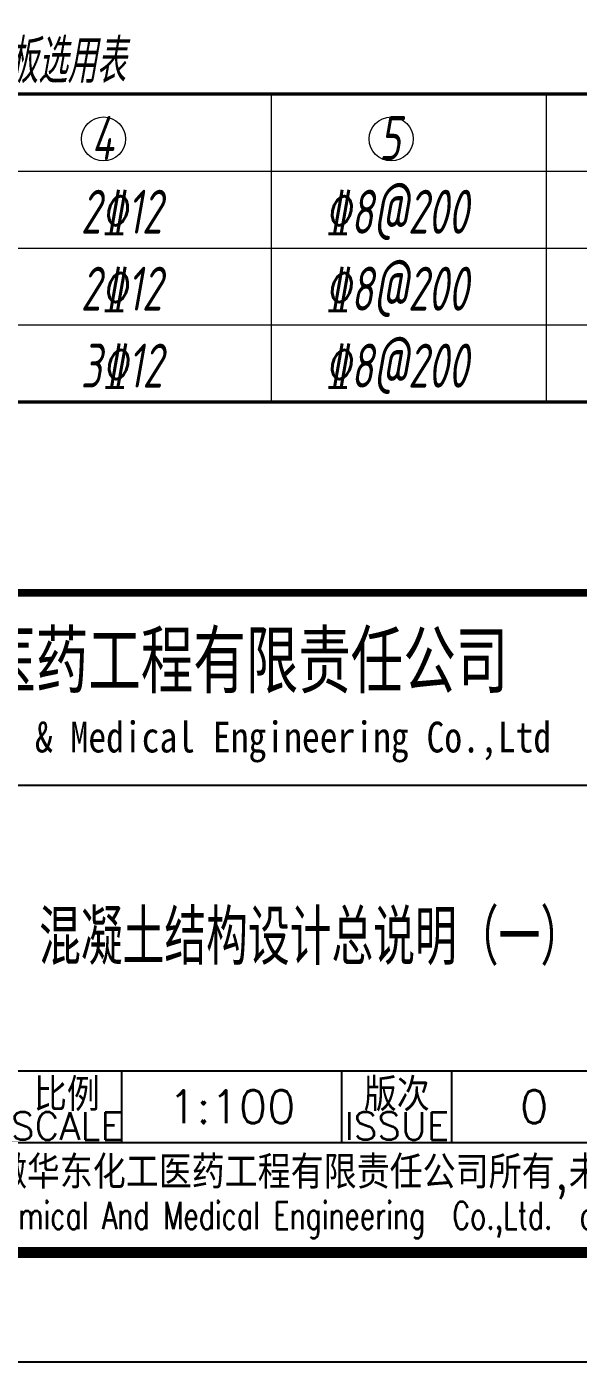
# Model space of a CAD drawing. Header units: millimetres. Extents: x 893615 to 896608, y 39650 to 40458.
# Drawn here: x 894532.5 to 894582.6, y 39650.1 to 39771.6 of the extents above; entities that cross this region are included whole.
import ezdxf
from ezdxf.enums import TextEntityAlignment as Align

# ---------------------------------------------------------------- set-up
doc = ezdxf.new("R2010")
doc.units = ezdxf.units.MM
doc.header["$LTSCALE"] = 1000
doc.header["$MEASUREMENT"] = 0
doc.layers.add('PUB_TEXT', color=7, linetype='Continuous')
doc.layers.add('SM001', color=7, linetype='Continuous', lineweight=15)
doc.styles.add('ECEC_TQ', font='txt_l.shx', dxfattribs={"bigfont": 'hztxt_l.shx'})
doc.styles.add('ECEC_TQ_S', font='')
doc.styles.add('SM001', font='tssdeng.shx', dxfattribs={"width": 0.7, "bigfont": 'tssdchn.shx'})
doc.styles.add('TS', font='tssdeng.shx', dxfattribs={"width": 0.8, "height": 2.5, "bigfont": 'tssdchn.shx'})
doc.styles.get('ECEC_TQ_S').set_extended_font_data('SimSun')

msp = doc.modelspace()

# ---------------------------------------------------------------- linework, layer by layer
for p, q in [((894476.137, 39702.645), (894586.137, 39702.645)), ((894531.137, 39676.645), (894656.137, 39676.645)), ((894541.137, 39670.145), (894541.137, 39676.645)), ((894561.137, 39670.145), (894561.137, 39676.645)), ((894571.137, 39670.145), (894571.137, 39676.645)), ((894476.137, 39670.145), (894656.137, 39670.145)), ((894476.137, 39660.145), (894656.137, 39660.145)), ((894666.137, 39650.145), (893614.887, 39650.145))]:
    msp.add_line(p, q)
at = {"color": 0, "const_width": 1}
msp.add_lwpolyline([(894656.137, 39660.145), (893639.887, 39660.145), (893639.887, 40234.145), (894656.137, 40234.145)], close=True, dxfattribs=at)
at = {"const_width": 0.7}
msp.add_lwpolyline([(894656.137, 39720.145), (894476.137, 39720.145)], dxfattribs=at)
at = {"layer": 'SM001', "const_width": 0.3}
msp.add_lwpolyline([(894464.72, 39765.514), (894604.72, 39765.514), (894604.72, 39737.514), (894464.72, 39737.514)], close=True, dxfattribs=at)
at = {"layer": 'SM001'}
for points in [[(894554.72, 39765.514), (894554.72, 39737.514)], [(894579.72, 39765.514), (894579.72, 39737.514)], [(894464.72, 39758.514), (894604.72, 39758.514)], [(894464.72, 39751.514), (894604.72, 39751.514)], [(894464.72, 39744.514), (894604.72, 39744.514)]]:
    msp.add_lwpolyline(points, dxfattribs=at)
for centre in [(894539.465, 39761.435), (894565.627, 39761.435)]:
    msp.add_circle(centre, 2, dxfattribs=at)

# ---------------------------------------------------------------- texts
for s, height, style, width, p in [('安徽华东化工医药工程有限责任公司', 5, 'ECEC_TQ_S', 0.7, (894538.086, 39714.145)), ('Anhui Huadong Chemical & Medical Engineering Co.,Ltd', 2.8, 'ECEC_TQ_S', 0.85, (894538.086, 39706.645)), ('The proprietary right of this document belongs to Anhui Huadong Chemical And Medical Engineering  Co.,Ltd.  and any replication or transfer to the 3rd. side is forbidden without its permission. ', 2.5, 'ECEC_TQ', 0.72, (894566.137, 39663.145))]:
    msp.add_text(s, height=height, dxfattribs=dict(style=style, width=width)).set_placement(p, align=Align.MIDDLE)
at = {"style": 'ECEC_TQ'}
for s, height, p in [('比例', 3, (894536.137, 39674.645)), ('版次', 3, (894566.137, 39674.645)), ('SCALE', 2.5, (894536.137, 39671.645)), ('ISSUE', 2.5, (894566.137, 39671.645)), ('本文件专有权属安徽华东化工医药工程有限责任公司所有,未经许可不得复制或转让给第三方', 3, (894566.137, 39667.145))]:
    msp.add_text(s, height=height, dxfattribs=at).set_placement(p, align=Align.MIDDLE)
for tag, text, p in [('1:100', '1:100', (894551.137, 39673.395)), ('0', '0', (894578.637, 39673.395))]:
    msp.add_attdef(tag, text=text, height=3, dxfattribs=at).set_placement(p, align=Align.MIDDLE)
at = {"layer": 'PUB_TEXT', "style": 'TS', "width": 0.8}
msp.add_text('混凝土结构设计总说明（一）', height=5, dxfattribs=at).set_placement((894558.303, 39689.06), align=Align.MIDDLE)
at = {"layer": 'SM001', "style": 'SM001', "oblique": 10, "width": 0.7}
for s, p in [('表 8.1.5-2 下挂板选用表', (894508.939, 39766.514)), ('4', (894538.366, 39759.514)), ('5', (894564.529, 39759.514)), ('%%1328@200', (894559.573, 39752.814)), ('2%%13212', (894537.405, 39752.814)), ('2%%13212', (894537.405, 39745.814)), ('%%1328@200', (894559.573, 39745.814)), ('3%%13212', (894537.405, 39738.814)), ('%%1328@200', (894559.573, 39738.814))]:
    msp.add_text(s, height=4, dxfattribs=at).set_placement(p)

doc.saveas('drawing.dxf')
